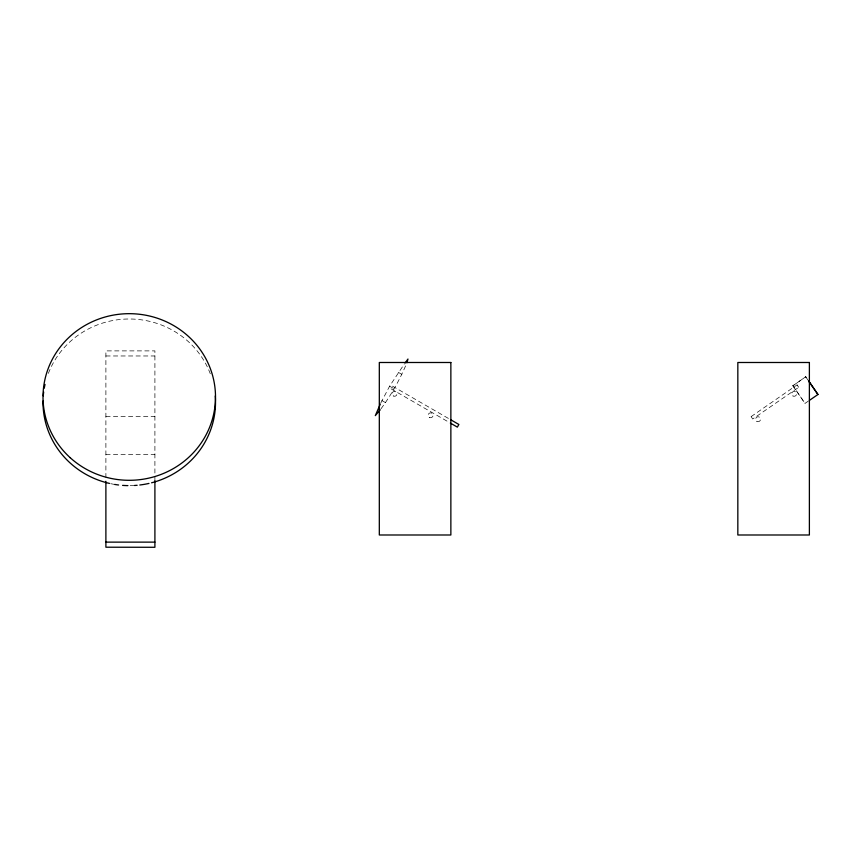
<?xml version="1.0" encoding="UTF-8"?>
<svg xmlns="http://www.w3.org/2000/svg" width="861" height="861" viewBox="0 0 861 861"><rect width="100%" height="100%" fill="white"/><g stroke="black" fill="none" stroke-linecap="round" stroke-linejoin="round"><path stroke-width="0.65" stroke-dasharray="4.3 3.23" d="M380.853 402.862L389.624 386.169L404.218 364.128M381.014 408.76C391.228 394.93 399.773 379.798 406.403 363.934M808.264 401.172L805.035 403.389L792.863 385.803L805.767 376.731L807.919 379.873M792.863 385.803L805.767 376.731M751.083 416.627L797.049 384.899L797.673 385.75L798.717 387.321L752.718 418.995L751.083 416.606L752.718 418.995M105.892 355.97L154.905 355.97M105.892 416.509L154.905 416.509M105.892 454.382L154.905 454.382M398.202 372.253L401.861 374.374M448.387 418.414L392.465 386.126L390.948 388.763L449.194 422.396M389.624 386.169L394.101 388.752M381.864 400.548L385.534 402.657M805.767 376.903L808.048 380.207M792.863 385.631L805.035 403.389M798.696 387.267L797.082 384.942M154.905 480.61L154.905 350.89L105.892 350.89L105.892 480.664M134.499 485.475A86.251 83.313 0 0 1 129.236 485.626M114.653 484.42A86.251 83.313 0 0 1 110.746 483.688M48.377 373.383A86.251 83.313 0 0 1 130.646 319.011A86.251 83.313 0 0 1 211.063 375.902M792.938 395.952A2.454 2.454 0 0 0 796.619 393.832A2.454 2.454 0 0 0 792.938 391.712A2.454 2.454 0 0 0 792.938 395.952M756.862 421.33A2.454 2.454 0 0 0 760.543 419.21A2.454 2.454 0 0 0 756.862 417.09A2.454 2.454 0 0 0 756.862 421.33M429.37 417.413A2.454 2.454 0 0 0 433.051 415.293A2.454 2.454 0 0 0 429.37 413.172A2.454 2.454 0 0 0 429.37 417.413M393.305 395.952A2.454 2.454 0 0 0 396.975 393.832A2.454 2.454 0 0 0 393.305 391.712A2.454 2.454 0 0 0 393.305 395.952"/><path stroke-width="1.29" d="M380.347 404.024L375.31 415.626L380.261 409.782M406.909 362.772L407.974 359.037L404.971 363.105M809.34 400.43L817.95 394.499L808.64 380.917M105.892 542.129L154.905 542.129M450.723 419.759L458.881 424.473L457.352 427.11L450.357 423.074M808.813 381.305L817.95 394.499M154.905 480.61L154.905 547.284L105.892 547.209L105.892 481.288M215.261 395.985A86.251 83.313 0 0 1 151.558 482.795M148.985 483.419A86.251 83.313 0 0 1 139.794 485.001M137.147 485.281A86.251 83.313 0 0 1 134.499 485.475M127.912 485.615A86.251 83.313 0 0 1 122.585 485.378M118.603 484.991A86.251 83.313 0 0 1 114.653 484.42M109.465 483.408A86.251 83.313 0 0 1 43.018 401.011M43.265 395.877A86.251 83.313 0 0 1 43.674 392.024M44.255 388.203A86.251 83.313 0 0 1 45.02 384.436M450.863 362.492L379.314 362.492L379.314 534.993L450.863 534.993L450.863 362.492M809.383 362.492L737.834 362.492L737.834 534.993L809.383 534.993L809.383 362.492M70.139 457.654A86.251 83.313 0 0 0 213.205 416.111A86.251 83.313 0 0 0 104.429 317.203A86.251 83.313 0 0 0 70.139 457.654"/></g></svg>
